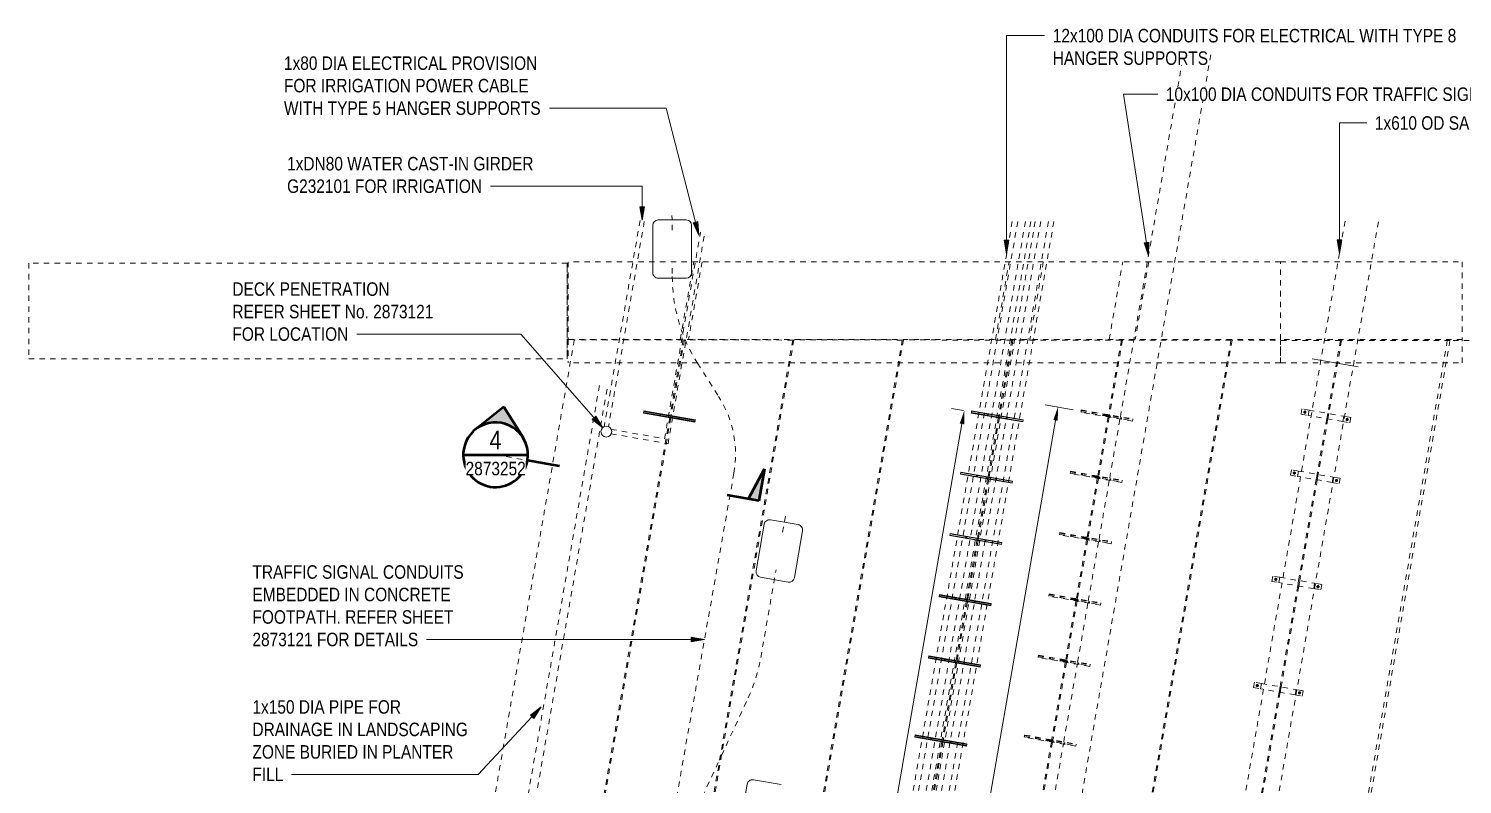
# Model space of a CAD drawing. Header units: metres. Extents: x 2 to 65, y 3 to 557.
# Drawn here: x 16.82 to 43.39, y 536.37 to 550.37 of the extents above; entities that cross this region are included whole.
import ezdxf

# ---------------------------------------------------------------- set-up
doc = ezdxf.new("R2010")
doc.units = ezdxf.units.M
for name, pattern in [('Dash - Tight', [0.0045, 0.003, -0.0015]), ('Dot_Section Line', [0.02, 0, -0.02]), ('JacobsDash', [0.0045, 0.003, -0.0015]), ('JacobsDoubleCenter', [0.0255, 0.015, -0.0015, 0.003, -0.0015, 0.003, -0.0015])]:
    doc.linetypes.add(name, pattern=pattern)
doc.layers.get('Defpoints').update_dxf_attribs({"color": 41})
for name, color, linetype, lineweight in [('A-ANNO-DIMS', 7, 'Continuous', 9), ('A-DETL', 7, 'Continuous', 13), ('A-GENM', 7, 'Continuous', 35), ('G-ANNO-TEXT', 7, 'Continuous', 9), ('S-BEAM', 7, 'Continuous', 50), ('S-BEAM-HDLN', 7, 'JacobsDash', 18)]:
    doc.layers.add(name, color=color, linetype=linetype, lineweight=lineweight)
doc.layers.add('G-ANNO-SYMB', color=7, linetype='Continuous', lineweight=35, true_color=0x0080ff)
doc.styles.add('Arial Narrow_4', font='ARIALN.TTF', dxfattribs={"height": 0.35})
doc.styles.add('Arial Narrow_5', font='ARIALN.TTF', dxfattribs={"height": 0.25})
doc.dimstyles.new('Dimension_Standard_O__mm__1', dxfattribs={"dimscale": 0.3048, "dimtxt": 0.255858, "dimasz": 0.82021, "dimexe": 0.787402, "dimexo": 0.492126, "dimgap": 0.492126, "dimtad": 1, "dimdec": 0, "dimlfac": 1000, "dimzin": 0, "dimdsep": 46, "dimtxsty": 'Arial Narrow_5', "dimsah": 1, "dimcen": 0.09, "dimaunit": 1, "dimadec": 4, "dimazin": 0, "dimtfac": 1, "dimtdec": 4, "dimtix": 1, "dimtmove": 0, "dimatfit": 3, "dimfxl": 1, "dimtvp": 1, "dimtfill": 1, "dimtolj": 1, "dimtzin": 0, "dimlwd": 18, "dimlwe": 18, "dimarcsym": 2})

# ---------------------------------------------------------------- blocks, each defined once
blk = doc.blocks.new('T2DPAA-T2D-C3S-TF-XRF-100102_dwg-40805790-DRG-2873251 - SERVICE SUPPORT GENERAL ARRANGEMENT PLAN')
at = {"lineweight": 18}
for p, q in [((58.469, -665.24), (57.618, -665.467)), ((58.725, -665.813), (58.591, -665.311)), ((57.548, -665.589), (57.682, -666.092)), ((57.804, -666.162), (58.654, -665.936)), ((53.647, -668.659), (52.77, -668.735)), ((52.679, -668.844), (52.725, -669.362)), ((53.8, -669.268), (53.755, -668.75)), ((52.833, -669.453), (53.71, -669.376)), ((48.909, -669.59), (48.033, -669.667)), ((49.063, -670.199), (49.018, -669.681))]:
    blk.add_line(p, q, dxfattribs=at)
at = {"color": 1, "linetype": 'Dash - Tight', "lineweight": 18, "true_color": 0xff0000}
for p, q in [((57.796, -665.792), (57.645, -665.832)), ((58.476, -665.611), (58.737, -665.536)), ((56.211, -666.699), (55.718, -667.234)), ((54.416, -667.872), (21.53, -670.669)), ((47.883, -668.745), (49.223, -668.98)), ((49.223, -668.98), (49.301, -668.994)), ((49.301, -668.994), (50.461, -669.198)), ((51.241, -669.231), (52.889, -669.087)), ((53.59, -669.025), (53.973, -668.993)), ((59.663, -674.316), (64.097, -673.928)), ((22.235, -678.092), (64.228, -674.418)), ((56.116, -674.626), (57.224, -674.529)), ((57.265, -674.526), (59.663, -674.316)), ((53.818, -674.827), (54.926, -674.73)), ((54.967, -674.727), (56.075, -674.63)), ((49.68, -675.189), (51.133, -675.062)), ((51.174, -675.058), (52.628, -674.931)), ((52.669, -674.928), (53.777, -674.831))]:
    blk.add_line(p, q, dxfattribs=at)
at = {"lineweight": 18}
for centre, start, end in [((58.494, -665.337), 14.9359, 104.9359), ((57.644, -665.563), 104.9359, 194.9359), ((58.628, -665.839), 284.9359, 14.9359), ((57.778, -666.066), 194.9359, 284.9359), ((53.655, -668.758), 5.0001, 95.0001), ((52.779, -668.835), 95.0001, 185.0001), ((52.824, -669.353), 185.0001, 275.0001), ((53.701, -669.276), 275.0001, 5.0001), ((48.918, -669.69), 5.0001, 95.0001)]:
    blk.add_arc(centre, 0.1, start, end, dxfattribs=at)
at = {"color": 1, "linetype": 'Dash - Tight', "lineweight": 18, "true_color": 0xff0000}
for centre, radius, start, end in [((58.418, -668.731), 3, 104.9359, 137.3528), ((54.247, -665.879), 2, 274.8605, 317.3528), ((50.98, -666.243), 3, 260.043, 275.0001)]:
    blk.add_arc(centre, radius, start, end, dxfattribs=at)
blk = doc.blocks.new('T2DPAA-T2D-PWC-TF-M2D-100101_TrafficSigDesign_rvt-1-DRG-2873251 - SERVICE SUPPORT GENERAL ARRANGEMENT PLAN')
at = {"color": 1, "linetype": 'Dash - Tight', "lineweight": 18, "true_color": 0xff0000, "rotation": 75.11694444444437}
blk.add_blockref('T2DPAA-T2D-C3S-TF-XRF-100102_dwg-40805790-DRG-2873251 - SERVICE SUPPORT GENERAL ARRANGEMENT PLAN', (-1792.197, 661.088), dxfattribs=at)
blk = doc.blocks.new('06_SFR_GCT_Girder_SuperT_BR08Edge_CS - Super T - 1815-6266581-DRG-2873251 - SERVICE SUPPORT GENERAL ARRANGEMENT PLAN')
at = {"layer": 'S-BEAM', "color": 252, "linetype": 'JacobsDash', "lineweight": 9, "true_color": 0x888888}
for p, q in [((-1131.642, 544.608), (-1137.814, 509.179)), ((-1129.633, 544.605), (-1135.805, 509.177)), ((-1129.633, 544.605), (-1131.642, 544.608))]:
    blk.add_line(p, q, dxfattribs=at)
blk = doc.blocks.new('11_GEN_BR08_Utilities_Support - 11_GEN_Type 12x100_Conduits-8989074-DRG-2873251 - SERVICE SUPPORT GENERAL ARRANGEMENT PLAN')
at = {"layer": 'A-GENM', "lineweight": 9}
for p, q in [((-0.485, 0.011), (-0.485, 0.0205)), ((-0.485, 0.0205), (0.485, 0.0205)), ((-0.485, -0.011), (-0.485, 0.011)), ((0.485, 0.011), (-0.485, 0.011)), ((0.485, 0.0205), (0.485, 0.011)), ((0.485, 0.011), (0.485, -0.011)), ((-0.485, -0.0205), (-0.485, -0.011)), ((0.485, -0.011), (-0.485, -0.011)), ((0.485, -0.0205), (-0.485, -0.0205)), ((0.485, -0.011), (0.485, -0.0205))]:
    blk.add_line(p, q, dxfattribs=at)
for centre, start, end in [((-0.18, 0), 90, 270), ((-0.18, 0), 270, 90), ((0.18, 0), 90, 270), ((0.18, 0), 270, 90)]:
    blk.add_arc(centre, 0.008, start, end, dxfattribs=at)
blk = doc.blocks.new('11_GEN_BR08_Type 3 Conduits_Support - 11_GEN_8x80 COMMS-8947994-DRG-2873251 - SERVICE SUPPORT GENERAL ARRANGEMENT PLAN')
at = {"layer": 'A-GENM', "linetype": 'JacobsDash', "lineweight": 9}
for p, q in [((-0.485, 0.011), (-0.485, 0.02)), ((-0.485, 0.02), (0.485, 0.02)), ((-0.485, -0.011), (-0.485, 0.011)), ((0.485, 0.011), (-0.485, 0.011)), ((0.485, 0.02), (0.485, 0.011)), ((0.485, 0.011), (0.485, -0.011)), ((-0.485, -0.021), (-0.485, -0.011)), ((0.485, -0.011), (-0.485, -0.011)), ((0.485, -0.021), (-0.485, -0.021)), ((0.485, -0.011), (0.485, -0.021))]:
    blk.add_line(p, q, dxfattribs=at)
at = {"layer": 'A-GENM', "linetype": 'JacobsDash', "lineweight": 9, "flags": 128}
for points in [[(0.058, 0.008), (0.058, 0.008), (0.058, 0.008), (0.058, 0.008), (0.057, 0.008), (0.057, 0.008), (0.056, 0.008), (0.056, 0.008), (0.055, 0.008), (0.054, 0.008), (0.053, 0.008), (0.052, 0.008), (0.051, 0.008), (0.05, 0.008), (0.049, 0.008), (0.048, 0.008), (0.047, 0.008), (0.045, 0.008), (0.044, 0.008), (0.042, 0.008), (0.04, 0.008), (0.039, 0.008), (0.037, 0.008), (0.035, 0.008), (0.033, 0.008), (0.031, 0.008), (0.029, 0.008), (0.027, 0.008), (0.025, 0.008), (0.023, 0.008), (0.021, 0.008), (0.019, 0.008), (0.017, 0.008), (0.014, 0.008), (0.012, 0.008), (0.01, 0.008), (0.008, 0.008), (0.005, 0.008), (0.003, 0.008), (0.001, 0.008), (-0.002, 0.008), (-0.004, 0.008), (-0.006, 0.008), (-0.009, 0.008), (-0.011, 0.008), (-0.013, 0.008), (-0.015, 0.008), (-0.018, 0.008), (-0.02, 0.008), (-0.022, 0.008), (-0.024, 0.008), (-0.026, 0.008), (-0.028, 0.008), (-0.03, 0.008), (-0.032, 0.008), (-0.034, 0.008), (-0.036, 0.008), (-0.038, 0.008), (-0.04, 0.008), (-0.041, 0.008), (-0.043, 0.008), (-0.044, 0.008), (-0.046, 0.008), (-0.047, 0.008), (-0.048, 0.008), (-0.05, 0.008), (-0.051, 0.008), (-0.052, 0.008), (-0.053, 0.008), (-0.054, 0.008), (-0.055, 0.008), (-0.055, 0.008), (-0.056, 0.008), (-0.057, 0.008), (-0.057, 0.008), (-0.057, 0.008), (-0.058, 0.008), (-0.058, 0.008), (-0.058, 0.008), (-0.058, 0.008)], [(-0.058, -0.008), (-0.058, -0.008), (-0.058, -0.008), (-0.058, -0.008), (-0.057, -0.008), (-0.057, -0.008), (-0.056, -0.008), (-0.056, -0.008), (-0.055, -0.008), (-0.054, -0.008), (-0.053, -0.008), (-0.052, -0.008), (-0.051, -0.008), (-0.05, -0.008), (-0.049, -0.008), (-0.048, -0.008), (-0.047, -0.008), (-0.045, -0.008), (-0.044, -0.008), (-0.042, -0.008), (-0.04, -0.008), (-0.039, -0.008), (-0.037, -0.008), (-0.035, -0.008), (-0.033, -0.008), (-0.031, -0.008), (-0.029, -0.008), (-0.027, -0.008), (-0.025, -0.008), (-0.023, -0.008), (-0.021, -0.008), (-0.019, -0.008), (-0.017, -0.008), (-0.014, -0.008), (-0.012, -0.008), (-0.01, -0.008), (-0.008, -0.008), (-0.005, -0.008), (-0.003, -0.008), (-0.001, -0.008), (0.002, -0.008), (0.004, -0.008), (0.006, -0.008), (0.009, -0.008), (0.011, -0.008), (0.013, -0.008), (0.015, -0.008), (0.018, -0.008), (0.02, -0.008), (0.022, -0.008), (0.024, -0.008), (0.026, -0.008), (0.028, -0.008), (0.03, -0.008), (0.032, -0.008), (0.034, -0.008), (0.036, -0.008), (0.038, -0.008), (0.04, -0.008), (0.041, -0.008), (0.043, -0.008), (0.044, -0.008), (0.046, -0.008), (0.047, -0.008), (0.048, -0.008), (0.05, -0.008), (0.051, -0.008), (0.052, -0.008), (0.053, -0.008), (0.054, -0.008), (0.055, -0.008), (0.055, -0.008), (0.056, -0.008), (0.057, -0.008), (0.057, -0.008), (0.057, -0.008), (0.058, -0.008), (0.058, -0.008), (0.058, -0.008), (0.058, -0.008)]]:
    blk.add_lwpolyline(points, dxfattribs=at)
at = {"layer": 'A-GENM', "linetype": 'JacobsDash', "lineweight": 9}
for centre, start, end in [((-0.265, 0), 90, 270), ((-0.265, 0), 270, 90), ((-0.058, 0), 150, 180), ((-0.058, 0), 77.0593, 120), ((0.058, 0), 60, 117.7242), ((0.058, 0), 0, 30), ((0.058, 0), 330, 360), ((0.265, 0), 90, 270), ((0.265, 0), 270, 90), ((-0.058, 0), 180, 210), ((-0.058, 0), 240, 282.9407), ((0.058, 0), 242.2758, 300)]:
    blk.add_arc(centre, 0.008, start, end, dxfattribs=at)
blk = doc.blocks.new('11_GEN_BR08_2 Conduits_Support - 11_GEN_2x100 COMMS-8977970-DRG-2873251 - SERVICE SUPPORT GENERAL ARRANGEMENT PLAN')
at = {"layer": 'A-GENM', "lineweight": 9}
for p, q in [((-0.485, 0.011), (-0.485, 0.0205)), ((-0.485, 0.0205), (0.485, 0.0205)), ((-0.485, -0.011), (-0.485, 0.011)), ((0.485, 0.011), (-0.485, 0.011)), ((0.485, 0.0205), (0.485, 0.011)), ((0.485, 0.011), (0.485, -0.011)), ((-0.485, -0.0205), (-0.485, -0.011)), ((0.485, -0.011), (-0.485, -0.011)), ((0.485, -0.0205), (-0.485, -0.0205)), ((0.485, -0.011), (0.485, -0.0205))]:
    blk.add_line(p, q, dxfattribs=at)
for centre, start, end in [((-0.173, 0), 90, 270), ((-0.173, 0), 270, 90), ((0.173, 0), 90, 270), ((0.173, 0), 270, 90)]:
    blk.add_arc(centre, 0.008, start, end, dxfattribs=at)
blk = doc.blocks.new('11_GEN_559od Pipe_Support - 11_GEN_610 drain pipe COMMS-9352295-DRG-2873251 - SERVICE SUPPORT GENERAL ARRANGEMENT PLAN')
at = {"layer": 'A-GENM', "linetype": 'JacobsDash', "lineweight": 9}
for p, q in [((-0.459, -0.052), (-0.459, 0.048)), ((-0.327, 0.048), (-0.459, 0.048)), ((-0.327, 0.048), (0.327, 0.048)), ((-0.327, 0.048), (-0.327, -0.052)), ((0.327, -0.052), (0.327, 0.048)), ((0.459, 0.048), (0.327, 0.048)), ((0.459, 0.048), (0.459, -0.052)), ((-0.459, -0.052), (-0.327, -0.052)), ((0.327, -0.052), (-0.327, -0.052)), ((0.327, -0.052), (0.459, -0.052))]:
    blk.add_line(p, q, dxfattribs=at)
for centre, radius, start, end in [((-0.398, -0.002), 0.02, 90, 270), ((-0.395, 0), 0.008, 90, 270), ((-0.398, -0.002), 0.02, 270, 90), ((-0.395, 0), 0.008, 270, 90), ((0.395, -0.002), 0.02, 90, 270), ((0.395, 0), 0.008, 90, 270), ((0.395, -0.002), 0.02, 270, 90), ((0.395, 0), 0.008, 270, 90)]:
    blk.add_arc(centre, radius, start, end, dxfattribs=at)
blk = doc.blocks.new('06_SFR_GCT_Girder_SuperT_BR08Edge_CS - Super T - 1815-6269499-DRG-2873251 - SERVICE SUPPORT GENERAL ARRANGEMENT PLAN')
at = {"layer": 'S-BEAM', "color": 252, "linetype": 'JacobsDash', "lineweight": 9, "true_color": 0x888888}
for p, q in [((-1119.484, 544.596), (-1122.931, 524.807)), ((-1121.493, 544.598), (-1121.729, 543.242)), ((-1119.484, 544.596), (-1121.493, 544.598)), ((-1121.746, 543.143), (-1121.926, 542.113)), ((-1121.943, 542.014), (-1122.269, 540.145)), ((-1122.286, 540.046), (-1122.612, 538.176)), ((-1122.629, 538.078), (-1122.955, 536.206))]:
    blk.add_line(p, q, dxfattribs=at)
at = {"layer": 'S-BEAM-HDLN', "color": 252, "lineweight": 9, "true_color": 0x888888}
for p, q in [((-1121.729, 543.242), (-1121.746, 543.143)), ((-1121.926, 542.113), (-1121.943, 542.014)), ((-1122.269, 540.145), (-1122.286, 540.046)), ((-1122.612, 538.176), (-1122.629, 538.078))]:
    blk.add_line(p, q, dxfattribs=at)
blk = doc.blocks.new('06_SFR_GCT_Girder_SuperT_BR08Edge_CS - Super T - 1815-6268857-DRG-2873251 - SERVICE SUPPORT GENERAL ARRANGEMENT PLAN')
at = {"layer": 'S-BEAM', "color": 252, "linetype": 'JacobsDash', "lineweight": 9, "true_color": 0x888888}
for p, q in [((-1123.523, 544.6), (-1129.695, 509.172)), ((-1121.514, 544.598), (-1123.523, 544.6)), ((-1121.514, 544.598), (-1121.749, 543.245)), ((-1121.767, 543.147), (-1121.946, 542.116)), ((-1121.963, 542.018), (-1122.289, 540.148)), ((-1122.306, 540.05), (-1122.632, 538.18)), ((-1122.649, 538.081), (-1122.975, 536.21))]:
    blk.add_line(p, q, dxfattribs=at)
at = {"layer": 'S-BEAM-HDLN', "color": 252, "lineweight": 9, "true_color": 0x888888}
for p, q in [((-1121.749, 543.245), (-1121.767, 543.147)), ((-1121.946, 542.116), (-1121.963, 542.018)), ((-1122.289, 540.148), (-1122.306, 540.05)), ((-1122.632, 538.18), (-1122.649, 538.081))]:
    blk.add_line(p, q, dxfattribs=at)
blk = doc.blocks.new('06_SFR_GCT_Girder_SuperT_BR08Edge_CS - Super T - 1815-6267993-DRG-2873251 - SERVICE SUPPORT GENERAL ARRANGEMENT PLAN')
at = {"layer": 'S-BEAM', "color": 252, "linetype": 'JacobsDash', "lineweight": 9, "true_color": 0x888888}
for p, q in [((-1123.543, 544.6), (-1129.716, 509.172)), ((-1125.553, 544.602), (-1125.794, 543.217)), ((-1123.543, 544.6), (-1125.553, 544.602)), ((-1125.801, 543.176), (-1125.992, 542.081)), ((-1125.999, 542.04), (-1126.19, 540.944)), ((-1126.197, 540.904), (-1126.388, 539.808)), ((-1126.395, 539.768), (-1126.586, 538.672)), ((-1126.593, 538.631), (-1126.843, 537.194)), ((-1126.85, 537.154), (-1127.101, 535.716))]:
    blk.add_line(p, q, dxfattribs=at)
at = {"layer": 'S-BEAM-HDLN', "color": 252, "lineweight": 9, "true_color": 0x888888}
for p, q in [((-1125.794, 543.217), (-1125.801, 543.177)), ((-1125.992, 542.081), (-1125.999, 542.04)), ((-1126.19, 540.944), (-1126.197, 540.904)), ((-1126.388, 539.808), (-1126.395, 539.768)), ((-1126.586, 538.672), (-1126.593, 538.631)), ((-1126.843, 537.194), (-1126.85, 537.154))]:
    blk.add_line(p, q, dxfattribs=at)
blk = doc.blocks.new('06_SFR_GCT_Girder_SuperT_BR08Edge_CS - Super T - 1815-6267463-DRG-2873251 - SERVICE SUPPORT GENERAL ARRANGEMENT PLAN')
at = {"layer": 'S-BEAM', "color": 252, "linetype": 'JacobsDash', "lineweight": 9, "true_color": 0x888888}
for p, q in [((-1127.582, 544.604), (-1127.827, 543.202)), ((-1125.573, 544.602), (-1127.582, 544.604)), ((-1125.573, 544.602), (-1125.814, 543.22)), ((-1127.834, 543.162), (-1128.024, 542.066)), ((-1125.821, 543.18), (-1126.012, 542.084)), ((-1128.031, 542.026), (-1128.222, 540.932)), ((-1126.019, 542.044), (-1126.21, 540.948)), ((-1128.229, 540.891), (-1128.42, 539.796)), ((-1126.217, 540.907), (-1126.408, 539.812)), ((-1128.427, 539.756), (-1128.618, 538.661)), ((-1126.415, 539.771), (-1126.606, 538.675)), ((-1128.625, 538.621), (-1128.873, 537.198)), ((-1126.613, 538.635), (-1126.863, 537.198)), ((-1128.88, 537.158), (-1129.13, 535.72)), ((-1126.87, 537.157), (-1127.121, 535.72))]:
    blk.add_line(p, q, dxfattribs=at)
at = {"layer": 'S-BEAM-HDLN', "color": 252, "lineweight": 9, "true_color": 0x888888}
for p, q in [((-1127.827, 543.202), (-1127.834, 543.162)), ((-1125.814, 543.22), (-1125.821, 543.18)), ((-1128.024, 542.066), (-1128.031, 542.026)), ((-1126.012, 542.084), (-1126.019, 542.044)), ((-1128.222, 540.932), (-1128.229, 540.891)), ((-1126.21, 540.948), (-1126.217, 540.908)), ((-1128.42, 539.796), (-1128.427, 539.756)), ((-1126.408, 539.812), (-1126.415, 539.771)), ((-1128.618, 538.661), (-1128.625, 538.621)), ((-1126.606, 538.675), (-1126.613, 538.635)), ((-1128.873, 537.198), (-1128.88, 537.158)), ((-1126.863, 537.198), (-1126.87, 537.157))]:
    blk.add_line(p, q, dxfattribs=at)
blk = doc.blocks.new('06_SFR_GCT_Girder_SuperT_BR08Edge_CS - Super T - 1815-6267083-DRG-2873251 - SERVICE SUPPORT GENERAL ARRANGEMENT PLAN')
at = {"layer": 'S-BEAM', "color": 252, "linetype": 'JacobsDash', "lineweight": 9, "true_color": 0x888888}
for p, q in [((-1129.612, 544.606), (-1135.784, 509.178)), ((-1127.603, 544.604), (-1129.612, 544.606)), ((-1127.603, 544.604), (-1127.847, 543.206)), ((-1127.854, 543.165), (-1128.044, 542.07)), ((-1128.052, 542.03), (-1128.242, 540.935)), ((-1128.249, 540.895), (-1128.44, 539.8)), ((-1128.447, 539.76), (-1128.638, 538.665)), ((-1128.645, 538.624), (-1128.893, 537.202)), ((-1128.9, 537.161), (-1129.15, 535.724))]:
    blk.add_line(p, q, dxfattribs=at)
at = {"layer": 'S-BEAM-HDLN', "color": 252, "lineweight": 9, "true_color": 0x888888}
for p, q in [((-1127.847, 543.206), (-1127.854, 543.165)), ((-1128.044, 542.07), (-1128.052, 542.03)), ((-1128.242, 540.935), (-1128.249, 540.895)), ((-1128.44, 539.8), (-1128.447, 539.76)), ((-1128.638, 538.665), (-1128.645, 538.624)), ((-1128.893, 537.202), (-1128.9, 537.161))]:
    blk.add_line(p, q, dxfattribs=at)
blk = doc.blocks.new('06_SFR_GCT_Girder_SuperT_BR08Edge_CS - Super T - 1815-6266069-DRG-2873251 - SERVICE SUPPORT GENERAL ARRANGEMENT PLAN')
at = {"layer": 'S-BEAM', "color": 252, "linetype": 'JacobsDash', "lineweight": 9, "true_color": 0x888888}
for p, q in [((-1131.663, 544.605), (-1137.835, 509.177)), ((-1133.672, 544.607), (-1133.917, 543.202)), ((-1131.663, 544.605), (-1133.672, 544.607)), ((-1133.924, 543.162), (-1135.663, 533.18))]:
    blk.add_line(p, q, dxfattribs=at)
at = {"layer": 'S-BEAM-HDLN', "color": 252, "lineweight": 9, "true_color": 0x888888}
blk.add_line((-1133.917, 543.202), (-1133.924, 543.162), dxfattribs=at)
blk = doc.blocks.new('06_SFR_GCT_Girder_SuperT_BR08Edge_CS - Super T - 1815-6266048-DRG-2873251 - SERVICE SUPPORT GENERAL ARRANGEMENT PLAN')
at = {"layer": 'S-BEAM', "color": 252, "linetype": 'JacobsDash', "lineweight": 9, "true_color": 0x888888}
for p, q in [((-1135.712, 544.609), (-1141.884, 509.181)), ((-1133.693, 544.606), (-1135.712, 544.609)), ((-1133.693, 544.606), (-1133.937, 543.206)), ((-1133.944, 543.165), (-1135.683, 533.184))]:
    blk.add_line(p, q, dxfattribs=at)
at = {"layer": 'S-BEAM-HDLN', "color": 252, "lineweight": 9, "true_color": 0x888888}
blk.add_line((-1133.937, 543.206), (-1133.944, 543.165), dxfattribs=at)
blk = doc.blocks.new('06_SFR_GCT_Girder_SuperT_BR08Edge_CS - Super T - 1815-6269797-DRG-2873251 - SERVICE SUPPORT GENERAL ARRANGEMENT PLAN')
at = {"layer": 'S-BEAM', "color": 252, "linetype": 'JacobsDash', "lineweight": 9, "true_color": 0x888888}
for p, q in [((-1119.534, 544.596), (-1122.98, 524.816)), ((-1117.525, 544.594), (-1119.534, 544.596))]:
    blk.add_line(p, q, dxfattribs=at)
blk = doc.blocks.new('03_SFR_ACS_Abutment_BR08_Retaining wall CS - ABUTMENT EAST_BR8_1-7988247-DRG-2873251 - SERVICE SUPPORT GENERAL ARRANGEMENT PLAN')
at = {"layer": 'S-BEAM', "color": 252, "linetype": 'JacobsDash', "lineweight": 9, "true_color": 0x888888}
for p, q in [((-1135.842, 546.029), (-1145.823, 546.029)), ((-1145.823, 546.029), (-1145.823, 544.254)), ((-1135.842, 544.254), (-1135.842, 546.029)), ((-1145.823, 544.254), (-1135.842, 544.254))]:
    blk.add_line(p, q, dxfattribs=at)
at = {"layer": 'S-BEAM-HDLN', "color": 252, "lineweight": 9, "true_color": 0x888888}
blk.add_line((-1135.842, 546.029), (-1135.842, 544.254), dxfattribs=at)
blk = doc.blocks.new('Section - sectionTail-4870194-DRG-2873251 - SERVICE SUPPORT GENERAL ARRANGEMENT PLAN')
at = {"layer": 'G-ANNO-SYMB', "lineweight": 9}
blk.add_hatch(color=7, dxfattribs=at).paths.add_polyline_path([(-0.006, 0.006), (-0.004, 0), (-0.006, 0)])
at = {"layer": 'G-ANNO-SYMB', "color": 7, "lineweight": 50}
for p, q in [((-0.006, 0.006), (-0.006, 0)), ((-0.004, 0), (-0.006, 0.006)), ((-0.006, 0), (-0.004, 0)), ((-0.006, 0), (0, 0))]:
    blk.add_line(p, q, dxfattribs=at)
blk = doc.blocks.new('Section - SectionHead-4898858-DRG-2873251 - SERVICE SUPPORT GENERAL ARRANGEMENT PLAN')
at = {"layer": 'G-ANNO-SYMB', "lineweight": 9}
h = blk.add_hatch(color=7, dxfattribs=at)
edge = h.paths.add_edge_path()
edge.add_line((-0.002, 0.009), (0.00247, 0.004))
edge.add_arc((-0.002, 0), 0.006, 41.8277, 138.1723)
edge.add_line((-0.00647, 0.004), (-0.002, 0.009))
at = {"layer": 'G-ANNO-SYMB', "color": 7, "lineweight": 50}
for p, q in [((-0.002, 0.009), (-0.00647, 0.004)), ((0.00247, 0.004), (-0.002, 0.009)), ((0.004, 0), (0.01, 0))]:
    blk.add_line(p, q, dxfattribs=at)
for start, end in [(360, 180), (180, 360)]:
    blk.add_arc((-0.002, 0), 0.006, start, end, dxfattribs=at)
blk = doc.blocks.new('DIMBLOCK15-DRG-2873251 - SERVICE SUPPORT GENERAL ARRANGEMENT PLAN')
at = {"layer": 'A-ANNO-DIMS', "color": 0, "lineweight": 18, "transparency": 16777216}
for p, q in [((34.147, 543.299), (33.925, 543.337)), ((34.119, 543.05), (28.524, 510.939)), ((28.467, 510.695), (28.245, 510.734))]:
    blk.add_line(p, q, dxfattribs=at)
at = {"layer": 'A-ANNO-DIMS', "color": 0, "transparency": 16777216}
for points in [[(34.078, 543.057), (34.16, 543.043), (34.162, 543.296)], [(28.483, 510.946), (28.565, 510.932), (28.481, 510.693)]]:
    blk.add_solid(points, dxfattribs=at)
at = {"layer": 'Defpoints', "color": 0, "transparency": 16777216}
for p in [(34.295, 543.273), (28.481, 510.693), (28.615, 510.669)]:
    blk.add_point(p, dxfattribs=at)
at = {"layer": 'A-ANNO-DIMS', "color": 0, "lineweight": 18, "transparency": 16777216, "insert": (31.046, 527.042), "char_height": 0.25, "width": 2.63655, "attachment_point": 5, "rotation": 80.1173, "style": 'Arial Narrow_5', "bg_fill": 3, "box_fill_scale": 1.1, "bg_fill_color": 256, "bg_fill_true_color": 13158600, "bg_fill_transparency": 0}
blk.add_mtext('\\A1;1500 MAX CTRS', dxfattribs=at)
blk = doc.blocks.new('DIMBLOCK16-DRG-2873251 - SERVICE SUPPORT GENERAL ARRANGEMENT PLAN')
at = {"layer": 'A-ANNO-DIMS', "color": 0, "lineweight": 18, "transparency": 16777216}
for p, q in [((36.179, 543.313), (35.66, 543.404)), ((35.854, 543.116), (30.256, 510.987)), ((30.496, 510.691), (29.977, 510.782))]:
    blk.add_line(p, q, dxfattribs=at)
at = {"layer": 'A-ANNO-DIMS', "color": 0, "transparency": 16777216}
for points in [[(35.813, 543.123), (35.895, 543.109), (35.897, 543.363)], [(30.215, 510.994), (30.297, 510.98), (30.214, 510.74)]]:
    blk.add_solid(points, dxfattribs=at)
at = {"layer": 'Defpoints', "color": 0, "transparency": 16777216}
for p in [(36.327, 543.288), (30.214, 510.74), (30.644, 510.665)]:
    blk.add_point(p, dxfattribs=at)
at = {"layer": 'A-ANNO-DIMS', "color": 0, "lineweight": 18, "transparency": 16777216, "insert": (32.78, 527.099), "char_height": 0.25, "width": 2.63655, "attachment_point": 5, "rotation": 80.1173, "style": 'Arial Narrow_5', "bg_fill": 3, "box_fill_scale": 1.1, "bg_fill_color": 256, "bg_fill_true_color": 13158600, "bg_fill_transparency": 0}
blk.add_mtext('\\A1;1500 MAX CTRS', dxfattribs=at)

msp = doc.modelspace()

# ---------------------------------------------------------------- hatches: boundary and pattern name
at = {"layer": 'G-ANNO-TEXT'}
for points in [[(28.1938, 546.8238), (28.2378, 547.0738), (28.1497, 547.0738)], [(29.2432, 546.5478), (29.2239, 546.8009), (29.1385, 546.7791)], [(34.9464, 546.2027), (34.9905, 546.4527), (34.9023, 546.4527)], [(37.5764, 546.167), (37.5819, 546.4208), (37.4947, 546.4073)], [(41.1143, 546.2099), (41.1584, 546.4599), (41.0702, 546.4599)], [(27.4664, 542.9755), (27.3349, 543.1926), (27.2685, 543.1345)], [(29.3482, 539.0564), (29.0982, 539.1005), (29.0982, 539.0123)], [(26.3233, 537.8065), (26.1204, 537.654), (26.1848, 537.5938)]]:
    msp.add_hatch(color=256, dxfattribs=at).paths.add_polyline_path(points)

# ---------------------------------------------------------------- linework, layer by layer
at = {"layer": 'A-DETL', "color": 164, "linetype": 'JacobsDash', "lineweight": 9, "true_color": 0x002699}
for p, q in [((28.232, 546.8005), (27.5698, 543.0028)), ((28.1544, 546.821), (27.6041, 543.6653)), ((41.2184, 546.8057), (33.9871, 505.2986)), ((41.8358, 546.7954), (34.6063, 505.2986)), ((27.6041, 543.6653), (27.487, 542.9938))]:
    msp.add_line(p, q, dxfattribs=at)
at = {"layer": 'A-DETL', "color": 16, "linetype": 'JacobsDoubleCenter', "lineweight": 9, "true_color": 0x7f0000}
for p, q in [((35.051, 546.8005), (27.8206, 505.2986)), ((35.1525, 546.8005), (27.9221, 505.2986)), ((35.2946, 546.8005), (28.0643, 505.2986)), ((35.3961, 546.8005), (28.1658, 505.2986)), ((35.4773, 546.8005), (28.247, 505.2986)), ((35.5788, 546.8005), (28.3485, 505.2986)), ((35.7209, 546.8005), (28.4906, 505.2986)), ((35.8224, 546.8005), (28.5921, 505.2986)), ((28.6067, 542.7767), (29.2735, 546.6003)), ((28.6718, 542.6842), (29.3523, 546.5866)), ((27.6195, 542.9489), (28.6067, 542.7767)), ((27.6198, 542.8676), (28.6718, 542.6842))]:
    msp.add_line(p, q, dxfattribs=at)
at = {"layer": 'A-DETL', "color": 7, "lineweight": 9, "true_color": 0xffffff}
msp.add_line((40.6081, 544.258), (41.4622, 544.1092), dxfattribs=at)
at = {"layer": 'A-DETL', "color": 8, "linetype": 'JacobsDash', "lineweight": 18, "true_color": 0x808080}
for p, q in [((27.4005, 543.7611), (21.4995, 509.8896)), ((27.5414, 543.6959), (21.6542, 509.9032))]:
    msp.add_line(p, q, dxfattribs=at)
at = {"layer": 'A-DETL', "lineweight": 18}
msp.add_circle((27.5283, 542.9079), 0.1, dxfattribs=at)
at = {"layer": 'G-ANNO-SYMB', "color": 7, "lineweight": 50}
msp.add_line((24.8759, 542.4786), (26.0759, 542.4786), dxfattribs=at)
at = {"layer": 'G-ANNO-SYMB', "color": 7, "linetype": 'Dot_Section Line', "lineweight": 9, "true_color": 0xffffff}
msp.add_line((25.6729, 542.4443), (26.3452, 542.3271), dxfattribs=at)
at = {"layer": 'G-ANNO-TEXT'}
for p, q in [((34.9464, 550.2452), (35.6516, 550.2452)), ((34.9464, 546.2027), (34.9464, 550.2452)), ((26.6724, 548.9022), (26.4734, 548.9022)), ((28.6405, 548.9022), (26.6724, 548.9022)), ((29.2432, 546.5478), (28.6405, 548.9022)), ((37.1148, 549.1597), (37.7477, 549.1597)), ((37.5764, 546.167), (37.1148, 549.1597)), ((41.1143, 548.6265), (41.6206, 548.6265)), ((41.1143, 546.2099), (41.1143, 548.6265)), ((26.4414, 547.4559), (25.3807, 547.4559)), ((28.1938, 547.4559), (26.4414, 547.4559)), ((28.1938, 546.8238), (28.1938, 547.4559)), ((28.2378, 547.0738), (28.1497, 547.0738)), ((28.1497, 547.0738), (28.1938, 546.8238)), ((28.1938, 546.8238), (28.2378, 547.0738)), ((29.2239, 546.8009), (29.1385, 546.7791)), ((29.1385, 546.7791), (29.2432, 546.5478)), ((29.2432, 546.5478), (29.2239, 546.8009)), ((34.9905, 546.4527), (34.9023, 546.4527)), ((34.9023, 546.4527), (34.9464, 546.2027)), ((34.9464, 546.2027), (34.9905, 546.4527)), ((37.5819, 546.4208), (37.4947, 546.4073)), ((37.4947, 546.4073), (37.5764, 546.167)), ((37.5764, 546.167), (37.5819, 546.4208)), ((41.1584, 546.4599), (41.0702, 546.4599)), ((41.0702, 546.4599), (41.1143, 546.2099)), ((41.1143, 546.2099), (41.1584, 546.4599)), ((24.5982, 544.7153), (22.9053, 544.7153)), ((25.9428, 544.7153), (24.5982, 544.7153)), ((27.4664, 542.9755), (25.9428, 544.7153)), ((27.3349, 543.1926), (27.2685, 543.1345)), ((27.2685, 543.1345), (27.4664, 542.9755)), ((27.4664, 542.9755), (27.3349, 543.1926)), ((25.1549, 539.0564), (24.1962, 539.0564)), ((26.3233, 537.8065), (25.1549, 536.5564)), ((26.3233, 537.8065), (26.1204, 537.654)), ((26.1848, 537.5938), (26.3233, 537.8065)), ((26.1204, 537.654), (26.1848, 537.5938)), ((25.1549, 536.5564), (21.6959, 536.5564))]:
    msp.add_line(p, q, dxfattribs=at)
at = {"layer": 'S-BEAM', "color": 252, "linetype": 'JacobsDash', "lineweight": 9, "true_color": 0x888888}
for p, q in [((26.8241, 546.0536), (26.8241, 544.6136)), ((40.0227, 546.0536), (26.8241, 546.0536)), ((28.8992, 544.6136), (29.15, 546.0536)), ((29.3023, 546.0536), (29.0514, 544.6136)), ((34.7414, 544.6136), (34.9923, 546.0536)), ((35.6267, 546.0536), (35.3758, 544.6136)), ((36.8476, 544.6136), (37.0985, 546.0536)), ((37.5807, 546.0536), (37.3298, 544.6136)), ((40.0227, 544.6136), (40.0227, 546.0536)), ((40.0227, 546.0536), (43.391, 546.0536)), ((40.0227, 544.6136), (40.0227, 546.0536)), ((43.391, 546.0536), (43.391, 546.0536)), ((43.391, 546.0536), (43.391, 544.6136)), ((26.8241, 544.6136), (40.0227, 544.6136)), ((26.8241, 544.6136), (26.8241, 544.1836)), ((40.0227, 544.6136), (40.0227, 544.1836)), ((40.0227, 544.1836), (40.0227, 544.6136)), ((43.391, 544.6136), (40.0227, 544.6136)), ((43.391, 544.1836), (43.391, 544.6136)), ((40.0217, 544.1836), (26.8241, 544.1836)), ((40.0227, 544.1836), (40.0217, 544.1836)), ((40.0227, 544.1836), (43.39, 544.1836)), ((43.39, 544.1836), (43.391, 544.1836))]:
    msp.add_line(p, q, dxfattribs=at)

# ---------------------------------------------------------------- block references
at = {"lineweight": 5}
msp.add_blockref('T2DPAA-T2D-PWC-TF-M2D-100101_TrafficSigDesign_rvt-1-DRG-2873251 - SERVICE SUPPORT GENERAL ARRANGEMENT PLAN', (1162.6465, 0), dxfattribs=at)
at = {"layer": 'A-GENM', "linetype": 'JacobsDash', "lineweight": 9, "rotation": 170.1172754219587}
for name, p in [('11_GEN_559od Pipe_Support - 11_GEN_610 drain pipe COMMS-9352295-DRG-2873251 - SERVICE SUPPORT GENERAL ARRANGEMENT PLAN', (40.8635, 543.1985)), ('11_GEN_BR08_Type 3 Conduits_Support - 11_GEN_8x80 COMMS-8947994-DRG-2873251 - SERVICE SUPPORT GENERAL ARRANGEMENT PLAN', (36.8049, 543.2044)), ('11_GEN_BR08_Type 3 Conduits_Support - 11_GEN_8x80 COMMS-8947994-DRG-2873251 - SERVICE SUPPORT GENERAL ARRANGEMENT PLAN', (36.6069, 542.0682)), ('11_GEN_559od Pipe_Support - 11_GEN_610 drain pipe COMMS-9352295-DRG-2873251 - SERVICE SUPPORT GENERAL ARRANGEMENT PLAN', (40.6669, 542.0697)), ('11_GEN_BR08_Type 3 Conduits_Support - 11_GEN_8x80 COMMS-8947994-DRG-2873251 - SERVICE SUPPORT GENERAL ARRANGEMENT PLAN', (36.409, 540.9319)), ('11_GEN_559od Pipe_Support - 11_GEN_610 drain pipe COMMS-9352295-DRG-2873251 - SERVICE SUPPORT GENERAL ARRANGEMENT PLAN', (40.324, 540.1014)), ('11_GEN_BR08_Type 3 Conduits_Support - 11_GEN_8x80 COMMS-8947994-DRG-2873251 - SERVICE SUPPORT GENERAL ARRANGEMENT PLAN', (36.211, 539.7956)), ('11_GEN_BR08_Type 3 Conduits_Support - 11_GEN_8x80 COMMS-8947994-DRG-2873251 - SERVICE SUPPORT GENERAL ARRANGEMENT PLAN', (36.013, 538.6593)), ('11_GEN_559od Pipe_Support - 11_GEN_610 drain pipe COMMS-9352295-DRG-2873251 - SERVICE SUPPORT GENERAL ARRANGEMENT PLAN', (39.9811, 538.133)), ('11_GEN_BR08_Type 3 Conduits_Support - 11_GEN_8x80 COMMS-8947994-DRG-2873251 - SERVICE SUPPORT GENERAL ARRANGEMENT PLAN', (35.7556, 537.1816))]:
    msp.add_blockref(name, p, dxfattribs=at)
at = {"layer": 'A-GENM', "lineweight": 9}
for name, p, rotation in [('11_GEN_BR08_2 Conduits_Support - 11_GEN_2x100 COMMS-8977970-DRG-2873251 - SERVICE SUPPORT GENERAL ARRANGEMENT PLAN', (28.6972, 543.1869), 350.1080999833074), ('11_GEN_BR08_Utilities_Support - 11_GEN_Type 12x100_Conduits-8989074-DRG-2873251 - SERVICE SUPPORT GENERAL ARRANGEMENT PLAN', (34.7726, 543.1895), 170.1172754219587), ('11_GEN_BR08_Utilities_Support - 11_GEN_Type 12x100_Conduits-8989074-DRG-2873251 - SERVICE SUPPORT GENERAL ARRANGEMENT PLAN', (34.5747, 542.0539), 170.1172754219587), ('11_GEN_BR08_Utilities_Support - 11_GEN_Type 12x100_Conduits-8989074-DRG-2873251 - SERVICE SUPPORT GENERAL ARRANGEMENT PLAN', (34.377, 540.919), 170.1172754219587), ('11_GEN_BR08_Utilities_Support - 11_GEN_Type 12x100_Conduits-8989074-DRG-2873251 - SERVICE SUPPORT GENERAL ARRANGEMENT PLAN', (34.1793, 539.7839), 170.1172754219587), ('11_GEN_BR08_Utilities_Support - 11_GEN_Type 12x100_Conduits-8989074-DRG-2873251 - SERVICE SUPPORT GENERAL ARRANGEMENT PLAN', (33.9815, 538.6487), 170.1172754219587), ('11_GEN_BR08_Utilities_Support - 11_GEN_Type 12x100_Conduits-8989074-DRG-2873251 - SERVICE SUPPORT GENERAL ARRANGEMENT PLAN', (33.7266, 537.1855), 170.1172754219587)]:
    msp.add_blockref(name, p, dxfattribs=dict(at, rotation=rotation))
at = {"layer": 'G-ANNO-SYMB', "color": 7, "lineweight": 50, "xscale": 99.99999999999996, "yscale": 99.99999999999996, "zscale": 99.99999999999996, "rotation": 350.1172754234892}
msp.add_blockref('Section - SectionHead-4898858-DRG-2873251 - SERVICE SUPPORT GENERAL ARRANGEMENT PLAN', (25.6729, 542.4443), dxfattribs=at)
at = {"layer": 'G-ANNO-SYMB', "color": 7, "lineweight": 50, "extrusion": (0, 0, -1), "xscale": 99.99999999999994, "yscale": 99.99999999999994, "zscale": 99.99999999999994, "rotation": 9.88272457651091}
msp.add_blockref('Section - sectionTail-4870194-DRG-2873251 - SERVICE SUPPORT GENERAL ARRANGEMENT PLAN', (-29.7663, 541.7311), dxfattribs=at)
at = {"layer": 'S-BEAM', "color": 252, "linetype": 'JacobsDash', "lineweight": 9, "true_color": 0x888888}
msp.add_blockref('06_SFR_GCT_Girder_SuperT_BR08Edge_CS - Super T - 1815-6266581-DRG-2873251 - SERVICE SUPPORT GENERAL ARRANGEMENT PLAN', (1162.6465, 0), dxfattribs=at)
at = {"layer": 'S-BEAM-HDLN', "color": 252, "lineweight": 9, "true_color": 0x888888}
for name in ['03_SFR_ACS_Abutment_BR08_Retaining wall CS - ABUTMENT EAST_BR8_1-7988247-DRG-2873251 - SERVICE SUPPORT GENERAL ARRANGEMENT PLAN', '06_SFR_GCT_Girder_SuperT_BR08Edge_CS - Super T - 1815-6266048-DRG-2873251 - SERVICE SUPPORT GENERAL ARRANGEMENT PLAN', '06_SFR_GCT_Girder_SuperT_BR08Edge_CS - Super T - 1815-6266069-DRG-2873251 - SERVICE SUPPORT GENERAL ARRANGEMENT PLAN', '06_SFR_GCT_Girder_SuperT_BR08Edge_CS - Super T - 1815-6267083-DRG-2873251 - SERVICE SUPPORT GENERAL ARRANGEMENT PLAN', '06_SFR_GCT_Girder_SuperT_BR08Edge_CS - Super T - 1815-6267463-DRG-2873251 - SERVICE SUPPORT GENERAL ARRANGEMENT PLAN', '06_SFR_GCT_Girder_SuperT_BR08Edge_CS - Super T - 1815-6267993-DRG-2873251 - SERVICE SUPPORT GENERAL ARRANGEMENT PLAN', '06_SFR_GCT_Girder_SuperT_BR08Edge_CS - Super T - 1815-6268857-DRG-2873251 - SERVICE SUPPORT GENERAL ARRANGEMENT PLAN', '06_SFR_GCT_Girder_SuperT_BR08Edge_CS - Super T - 1815-6269499-DRG-2873251 - SERVICE SUPPORT GENERAL ARRANGEMENT PLAN', '06_SFR_GCT_Girder_SuperT_BR08Edge_CS - Super T - 1815-6269797-DRG-2873251 - SERVICE SUPPORT GENERAL ARRANGEMENT PLAN']:
    msp.add_blockref(name, (1162.6465, 0), dxfattribs=at)

# ---------------------------------------------------------------- next in the draw order: texts
at = {"layer": 'G-ANNO-SYMB', "color": 7, "lineweight": 9, "insert": (25.3633, 542.9283), "char_height": 0.35, "attachment_point": 1, "style": 'Arial Narrow_4', "bg_fill": 3, "box_fill_scale": 1, "bg_fill_color": 256, "bg_fill_transparency": 0}
msp.add_mtext('4', dxfattribs=at)
at = {"layer": 'G-ANNO-SYMB', "color": 7, "lineweight": 9, "insert": (24.9203, 542.3482), "char_height": 0.25, "attachment_point": 1, "style": 'Arial Narrow_5', "bg_fill": 3, "box_fill_scale": 1, "bg_fill_color": 256, "bg_fill_true_color": 13158600, "bg_fill_transparency": 0}
msp.add_mtext('2873252', dxfattribs=at)
at = {"layer": 'G-ANNO-TEXT', "char_height": 0.25, "attachment_point": 1, "style": 'Arial Narrow_5', "bg_fill": 3, "box_fill_scale": 1, "bg_fill_color": 256, "bg_fill_true_color": 13158600, "bg_fill_transparency": 0}
for s, insert in [('12x100 DIA CONDUITS FOR ELECTRICAL WITH TYPE 8 ', (35.8016, 550.3702)), ('1x80 DIA ELECTRICAL PROVISION ', (21.5542, 549.8606)), ('HANGER SUPPORTS', (35.8016, 549.9535)), ('FOR IRRIGATION POWER CABLE ', (21.5542, 549.4439)), ('10x100 DIA CONDUITS FOR TRAFFIC SIGNAL WITH TYPE 3 HANGER SUPPORTS', (37.8977, 549.2847)), ('WITH TYPE 5 HANGER SUPPORTS', (21.5542, 549.0272)), ('1x610 OD SA WATER MAIN WITH TYPE 1 BRACKET SUPPORTS', (41.7706, 548.7515)), ('1xDN80 WATER CAST-IN GIRDER ', (21.6125, 547.9976)), ('G232101 FOR IRRIGATION', (21.6125, 547.5809)), ('DECK PENETRATION ', (20.599, 545.6738)), ('REFER SHEET No. 2873121 ', (20.599, 545.257)), ('FOR LOCATION', (20.599, 544.8403)), ('TRAFFIC SIGNAL CONDUITS ', (20.9704, 540.4315)), ('EMBEDDED IN CONCRETE ', (20.9704, 540.0148)), ('FOOTPATH. REFER SHEET ', (20.9704, 539.5981)), ('2873121 FOR DETAILS', (20.9704, 539.1814)), ('1x150 DIA PIPE FOR ', (20.9704, 537.9315)), ('DRAINAGE IN LANDSCAPING ', (20.9704, 537.5148)), ('ZONE BURIED IN PLANTER ', (20.9704, 537.0981)), ('FILL', (20.9704, 536.6814))]:
    msp.add_mtext(s, dxfattribs=dict(at, insert=insert))

# ---------------------------------------------------------------- next in the draw order: dimensions: what is measured, and where the dimension line sits
at = {"layer": 'A-ANNO-DIMS', "lineweight": 18}
dim = msp.add_linear_dim(base=(28.4815, 510.6926), p1=(34.2948, 543.2728), p2=(28.6147, 510.6694), angle=80.11728, text='1500 MAX CTRS', dimstyle='Dimension_Standard_O__mm__1', override={"dimpost": '<>', "dimfxl": 33.094464}, dxfattribs=at)
dim.commit()
dim.dimension.update_dxf_attribs({"geometry": 'DIMBLOCK15-DRG-2873251 - SERVICE SUPPORT GENERAL ARRANGEMENT PLAN', "text_midpoint": (31.0463, 527.0422)})

# ---------------------------------------------------------------- next in the draw order: linework, layer by layer
at = {"layer": 'G-ANNO-TEXT'}
for p, q in [((29.3482, 539.0564), (29.0982, 539.1005)), ((29.0982, 539.1005), (29.0982, 539.0123)), ((29.3482, 539.0564), (25.1549, 539.0564)), ((29.0982, 539.0123), (29.3482, 539.0564))]:
    msp.add_line(p, q, dxfattribs=at)

# ---------------------------------------------------------------- next in the draw order: dimensions: what is measured, and where the dimension line sits
at = {"layer": 'A-ANNO-DIMS', "lineweight": 18}
dim = msp.add_linear_dim(base=(30.2135, 510.7404), p1=(36.3271, 543.2876), p2=(30.6437, 510.6655), angle=80.11728, text='1500 MAX CTRS', dimstyle='Dimension_Standard_O__mm__1', override={"dimpost": '<>', "dimfxl": 33.113507}, dxfattribs=at)
dim.commit()
dim.dimension.update_dxf_attribs({"geometry": 'DIMBLOCK16-DRG-2873251 - SERVICE SUPPORT GENERAL ARRANGEMENT PLAN', "text_midpoint": (32.78, 527.0995)})

doc.saveas('drawing.dxf')
